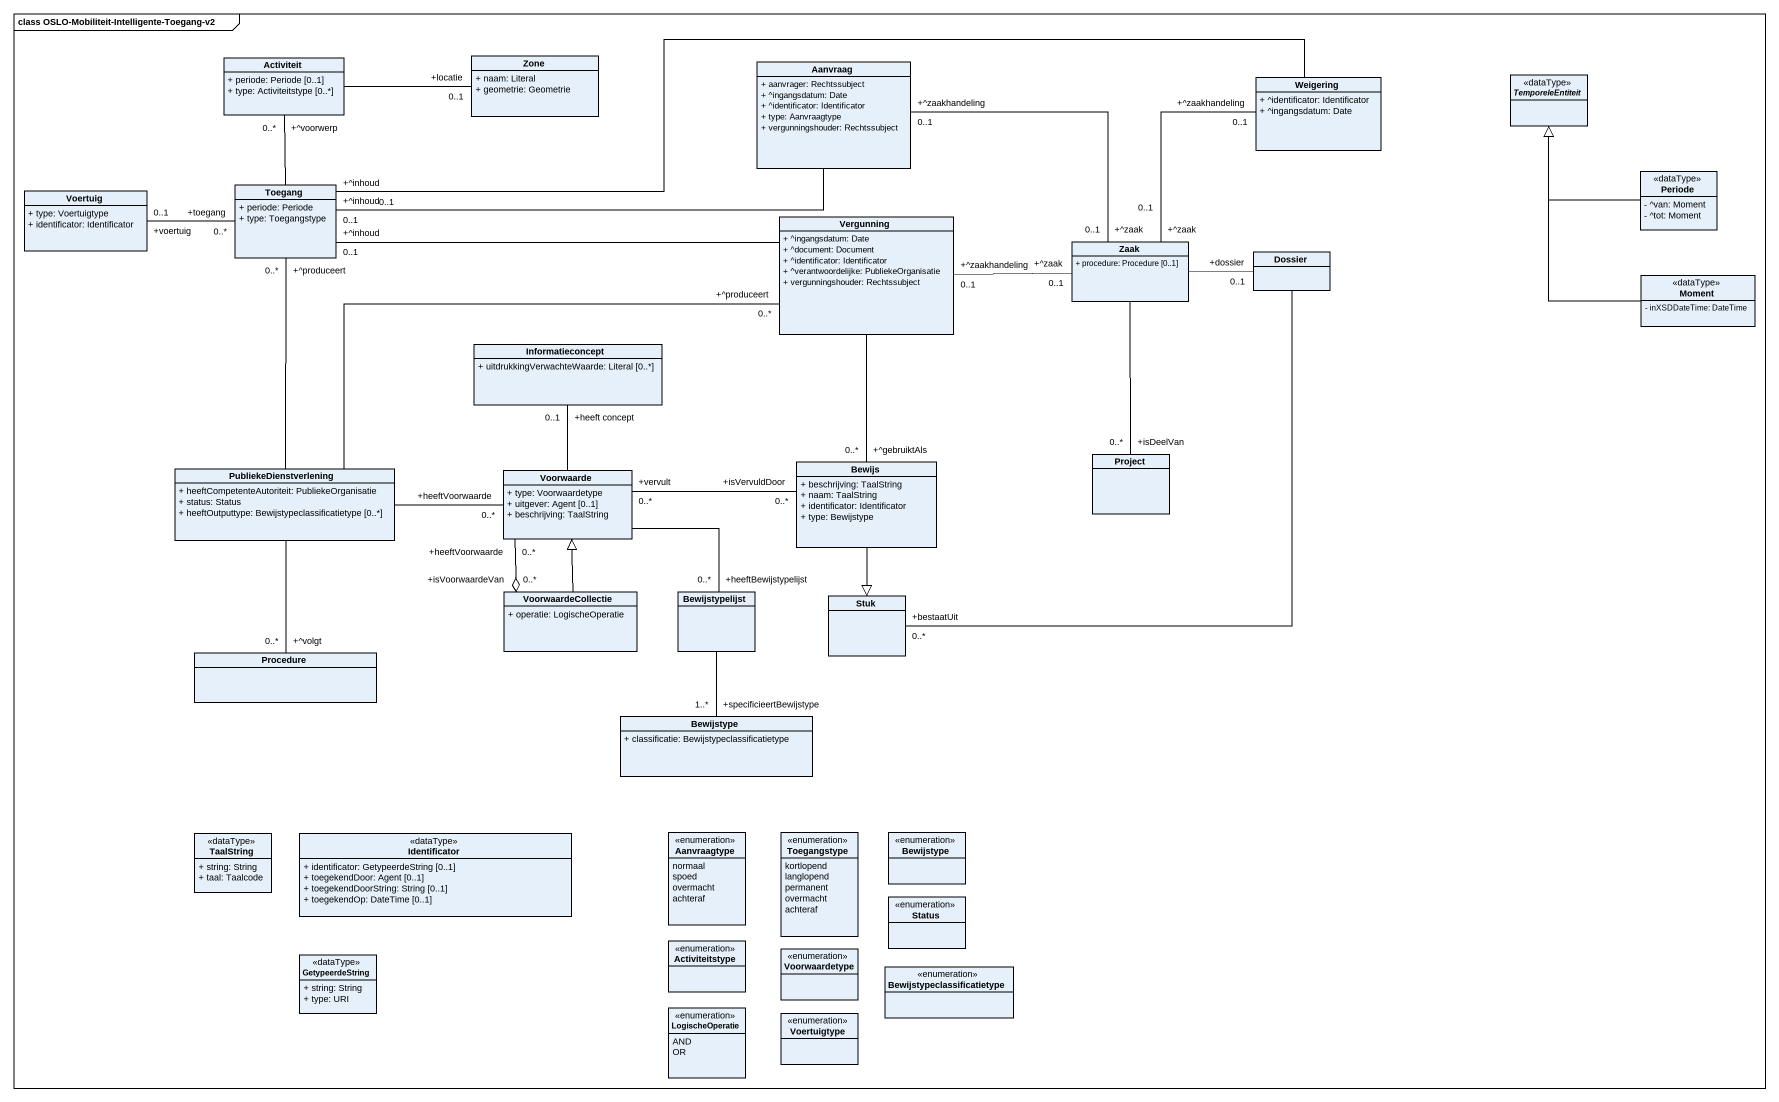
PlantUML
@startuml
mainframe class OSLO-Mobiliteit-Intelligente-Toegang-v2
hide circle
hide empty members
skinparam classAttributeIconSize 0
class Activiteit {
  + periode: Periode [0..1]
  + type: Activiteitstype [0..*]
}
class Zone {
  + naam: Literal
  + geometrie: Geometrie
}
class Aanvraag {
  + aanvrager: Rechtssubject
  + ^ingangsdatum: Date
  + ^identificator: Identificator
  + type: Aanvraagtype
  + vergunningshouder: Rechtssubject
}
class Weigering {
  + ^identificator: Identificator
  + ^ingangsdatum: Date
}
abstract class TemporeleEntiteit <<dataType>>
class Voertuig {
  + type: Voertuigtype
  + identificator: Identificator
}
class Toegang {
  + periode: Periode
  + type: Toegangstype
}
class Periode <<dataType>> {
  - ^van: Moment
  - ^tot: Moment
}
class Vergunning {
  + ^ingangsdatum: Date
  + ^document: Document
  + ^identificator: Identificator
  + ^verantwoordelijke: PubliekeOrganisatie
  + vergunningshouder: Rechtssubject
}
class Zaak {
  + procedure: Procedure [0..1]
}
class Dossier
class Moment <<dataType>> {
  - inXSDDateTime: DateTime
}
class Informatieconcept {
  + uitdrukkingVerwachteWaarde: Literal [0..*]
}
class PubliekeDienstverlening {
  + heeftCompetenteAutoriteit: PubliekeOrganisatie
  + status: Status
  + heeftOutputtype: Bewijstypeclassificatietype [0..*]
}
class Voorwaarde {
  + type: Voorwaardetype
  + uitgever: Agent [0..1]
  + beschrijving: TaalString
}
class Bewijs {
  + beschrijving: TaalString
  + naam: TaalString
  + identificator: Identificator
  + type: Bewijstype
}
class Project
class VoorwaardeCollectie {
  + operatie: LogischeOperatie
}
class Bewijstypelijst
class Stuk
class Procedure
class Bewijstype {
  + classificatie: Bewijstypeclassificatietype
}
class TaalString <<dataType>> {
  + string: String
  + taal: Taalcode
}
class Identificator <<dataType>> {
  + identificator: GetypeerdeString [0..1]
  + toegekendDoor: Agent [0..1]
  + toegekendDoorString: String [0..1]
  + toegekendOp: DateTime [0..1]
}
enum Aanvraagtype {
  normaal
  spoed
  overmacht
  achteraf
}
enum Toegangstype {
  kortlopend
  langlopend
  permanent
  overmacht
  achteraf
}
enum "Bewijstype" as Bewijstype_2
enum Status
enum Activiteitstype
class GetypeerdeString <<dataType>> {
  + string: String
  + type: URI
}
enum Voorwaardetype
enum Bewijstypeclassificatietype
enum LogischeOperatie {
  AND
  OR
}
enum Voertuigtype
Activiteit -right- "+locatie\n0..1" Zone
Activiteit "+^voorwerp\n0..*" -- Toegang
Aanvraag "+^zaakhandeling\n0..1" -right- "+^zaak\n0..1" Zaak
Weigering -left- "+^inhoud\n0..1" Toegang
Toegang "+^inhoud\n0..1" -right- Aanvraag
Toegang "+toegang\n0..*" -left- "+voertuig\n0..1" Voertuig
Toegang "+^inhoud\n0..1" -right- Vergunning
Periode -up-|> TemporeleEntiteit
Vergunning "+^zaakhandeling\n0..1" -right- "+^zaak\n0..1" Zaak
Vergunning -- "+^gebruiktAls\n0..*" Bewijs
Zaak "+^zaak\n0..1" -up- "+^zaakhandeling\n0..1" Weigering
Zaak -right- "+dossier\n0..1" Dossier
Dossier -- "+bestaatUit\n0..*" Stuk
Moment -up-|> TemporeleEntiteit
PubliekeDienstverlening -up- "+^produceert\n0..*" Toegang
PubliekeDienstverlening -right- "+^produceert\n0..*" Vergunning
PubliekeDienstverlening -right- "+heeftVoorwaarde\n0..*" Voorwaarde
Voorwaarde -up- "+heeft concept\n0..1" Informatieconcept
Voorwaarde "+vervult\n0..*" -right- "+isVervuldDoor\n0..*" Bewijs
Voorwaarde "+heeftVoorwaarde\n0..*" --o "+isVoorwaardeVan\n0..*" VoorwaardeCollectie
Voorwaarde -- "+heeftBewijstypelijst\n0..*" Bewijstypelijst
Bewijs --|> Stuk
Project "+isDeelVan\n0..*" -up- Zaak
VoorwaardeCollectie -up-|> Voorwaarde
Bewijstypelijst -- "+specificieertBewijstype\n1..*" Bewijstype
Procedure "+^volgt\n0..*" -up- PubliekeDienstverlening
@enduml
